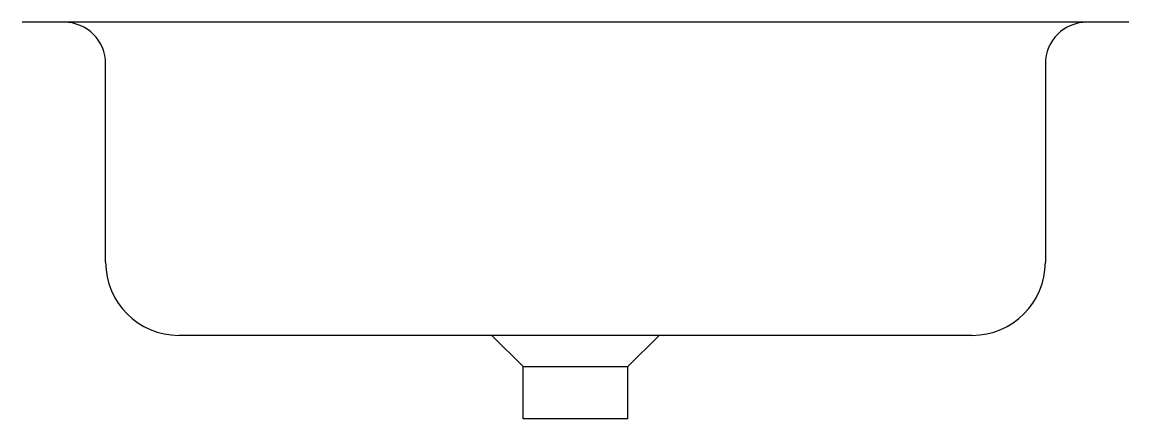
# Model space of a CAD drawing. Extents: x 441.434 to 441.964, y 104.797 to 104.987.
import ezdxf

# ---------------------------------------------------------------- set-up
doc = ezdxf.new("R2010")
doc.units = 0
doc.header["$LTSCALE"] = 800
doc.header["$MEASUREMENT"] = 0
doc.layers.add('PECAS', color=2, linetype='CONTINUOUS')

msp = doc.modelspace()

# ---------------------------------------------------------------- linework, layer by layer
at = {"layer": 'PECAS', "color": 2}
for p, q in [((441.96428, 104.98729), (441.43428, 104.98729)), ((441.47428, 104.87229), (441.47428, 104.96729)), ((441.92428, 104.96729), (441.92428, 104.87229)), ((441.88928, 104.83729), (441.50928, 104.83729)), ((441.65928, 104.83729), (441.67428, 104.82229)), ((441.72428, 104.82229), (441.73928, 104.83729)), ((441.67428, 104.82229), (441.72428, 104.82229)), ((441.67428, 104.79729), (441.67428, 104.82229)), ((441.72428, 104.79729), (441.72428, 104.82229)), ((441.72428, 104.79729), (441.67428, 104.79729))]:
    msp.add_line(p, q, dxfattribs=at)
for centre, radius, start, end in [((441.45428, 104.96729), 0.02, 0, 90), ((441.94428, 104.96729), 0.02, 90, 180), ((441.50928, 104.87229), 0.035, 180, 270), ((441.88928, 104.87229), 0.035, 270, 0)]:
    msp.add_arc(centre, radius, start, end, dxfattribs=at)

doc.saveas('drawing.dxf')
